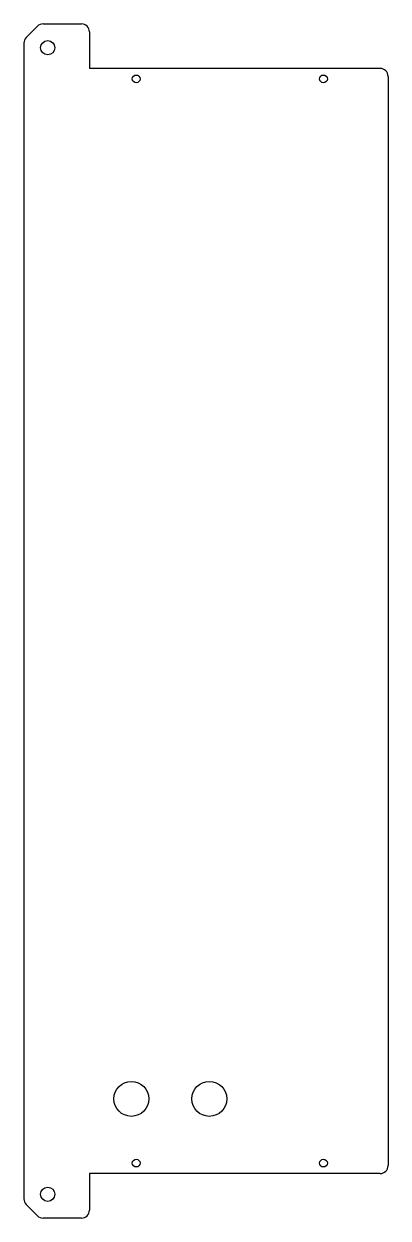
# Model space of a CAD drawing. Header units: millimetres. Extents: x -129 to 101, y -376 to 376.
import ezdxf

# ---------------------------------------------------------------- set-up
doc = ezdxf.new("R2010")
doc.units = ezdxf.units.MM

msp = doc.modelspace()

# ---------------------------------------------------------------- linework, layer by layer
at = {"color": 7, "linetype": 'Continuous', "lineweight": 25}
for p, q in [((-127.09, 366.96), (-120.01, 374.04)), ((-116.48, 375.5), (-92.35, 375.5)), ((-87.35, 370.5), (-87.35, 347.5)), ((-128.55, 363.43), (-128.55, -363.43)), ((95.55, 347.5), (-87.35, 347.5)), ((100.55, 342.5), (100.55, -342.5)), ((-87.35, -347.5), (-87.35, -370.5)), ((95.55, -347.5), (-87.35, -347.5)), ((-120.01, -374.04), (-127.09, -366.96)), ((-92.35, -375.5), (-116.48, -375.5))]:
    msp.add_line(p, q, dxfattribs=at)
for centre, radius in [((-113.55, 360.5), 4.5), ((-57.91, 340.9), 2.45), ((59.88, 340.9), 2.45), ((-60.91, -300.5), 11), ((-11.91, -300.5), 11), ((-57.91, -340.9), 2.45), ((59.88, -340.9), 2.45), ((-113.55, -360.5), 4.5)]:
    msp.add_circle(centre, radius, dxfattribs=at)
for centre, start, end in [((-116.48, 370.5), 90, 135), ((-92.35, 370.5), 0, 90), ((-123.55, 363.43), 135, 180), ((95.55, 342.5), 0, 90), ((95.55, -342.5), 270, 360), ((-123.55, -363.43), 180, 225), ((-116.48, -370.5), 225, 270), ((-92.35, -370.5), 270, 360)]:
    msp.add_arc(centre, 5, start, end, dxfattribs=at)

doc.saveas('drawing.dxf')
